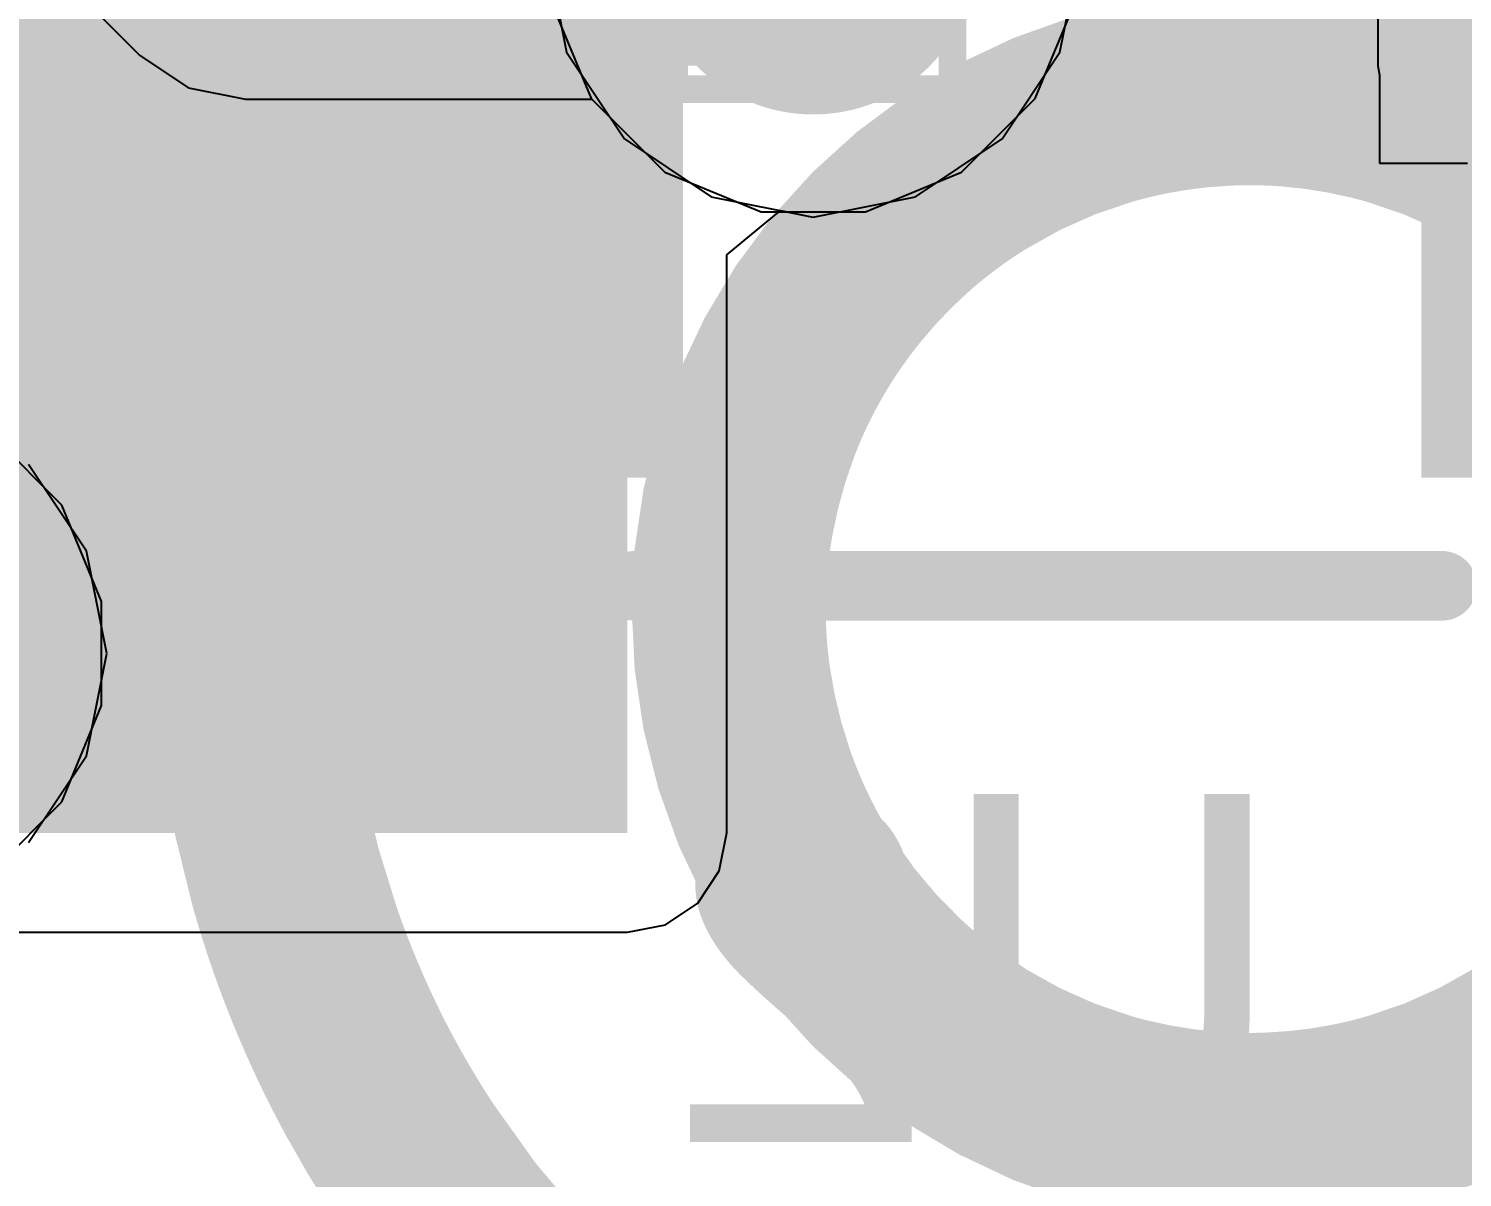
# Model space of a CAD drawing. Header units: inches. Extents: x -13 to 254, y -7 to 63.
# Drawn here: x 2.273 to 4.888, y 7.964 to 10.059 of the extents above; entities that cross this region are included whole.
import ezdxf

# ---------------------------------------------------------------- set-up
doc = ezdxf.new("R2010")
doc.units = ezdxf.units.IN
for name, color, linetype in [('Bottom Layer', 5, 'Continuous'), ('Bottom Overlay', 54, 'Continuous'), ('Bottom Paste', 16, 'Continuous'), ('Bottom Solder', 6, 'Continuous'), ('Dimensions', 6, 'Continuous'), ('Drill Drawing', 1, 'Continuous'), ('GND', 16, 'Continuous'), ('POWER', 76, 'Continuous'), ('Top Layer', 1, 'Continuous'), ('Via Holes', 16, 'Continuous')]:
    doc.layers.add(name, color=color, linetype=linetype)
doc.styles.add('Arial', font='', dxfattribs={"height": 0.2})
doc.styles.get('Arial').set_extended_font_data('Arial')

# ---------------------------------------------------------------- blocks, each defined once
blk = doc.blocks.new('TSOT_23_8_B_51')
at = {"layer": 'Bottom Layer'}
for points in [[(1.825, 0.75), (0.775, 0.75), (0.775, 1.2), (1.825, 1.2)], [(1.825, 0.1), (0.775, 0.1), (0.775, 0.55), (1.825, 0.55)]]:
    blk.add_hatch(color=5, dxfattribs=at).paths.add_polyline_path(points)
at = {"layer": 'Bottom Paste'}
for points in [[(1.825, 0.75), (0.775, 0.75), (0.775, 1.2), (1.825, 1.2)], [(1.825, 0.1), (0.775, 0.1), (0.775, 0.55), (1.825, 0.55)]]:
    blk.add_hatch(color=16, dxfattribs=at).paths.add_polyline_path(points)
at = {"layer": 'Bottom Solder'}
for points in [[(-0.6734, 0.6484), (-1.9266, 0.6484), (-1.9266, 1.3016), (-0.6734, 1.3016)], [(1.9266, 0.6484), (0.6734, 0.6484), (0.6734, 1.3016), (1.9266, 1.3016)], [(-0.6734, -0.0016), (-1.9266, -0.0016), (-1.9266, 0.6516), (-0.6734, 0.6516)], [(1.9266, -0.0016), (0.6734, -0.0016), (0.6734, 0.6516), (1.9266, 0.6516)]]:
    blk.add_hatch(color=6, dxfattribs=at).paths.add_polyline_path(points)
at = {"layer": 'Bottom Overlay'}
for points in [[(0.762, 1.4986, 0.127, 0.127, 0), (-0.7112, 1.4986, 0.127, 0.127, 0)], [(0.5842, 1.4986, 0.127, 0.127, 0), (-0.6096, 1.4986, 0.127, 0.127, 0)]]:
    blk.add_lwpolyline(points, format="xyseb", dxfattribs=at)
for points in [[(-0.7429, 1.4986, 0.0635, 0.0635, 1), (-0.6794, 1.4986, 0.0635, 0.0635, 1)], [(-0.6413, 1.4986, 0.0635, 0.0635, 1), (-0.5778, 1.4986, 0.0635, 0.0635, 1)], [(0.5524, 1.4986, 0.0635, 0.0635, 1), (0.6159, 1.4986, 0.0635, 0.0635, 1)], [(0.7302, 1.4986, 0.0635, 0.0635, 1), (0.7937, 1.4986, 0.0635, 0.0635, 1)]]:
    blk.add_lwpolyline(points, format="xyseb", close=True, dxfattribs=at)

msp = doc.modelspace()

# ---------------------------------------------------------------- hatches: boundary and pattern name
at = {"layer": 'Bottom Layer'}
h = msp.add_hatch(color=5, dxfattribs=at)
edge = h.paths.add_edge_path()
edge.add_arc((3.7041, 10.2021), 0.3, 0, 360)
for points in [[(1.2121, 9.991), (3.508, 9.991), (3.508, 10.441), (1.2121, 10.441)], [(1.8748, 8.5917), (3.3652, 8.5917), (3.3652, 9.791), (1.8748, 9.791)], [(1.2121, 8.5917), (3.3652, 8.5917), (3.3652, 9.2267), (1.2121, 9.2267)]]:
    msp.add_hatch(color=5, dxfattribs=at).paths.add_polyline_path(points)
at = {"layer": 'GND'}
h = msp.add_hatch(color=16, dxfattribs=at)
edge = h.paths.add_edge_path()
edge.add_arc((3.7041, 10.2021), 0.3, 0, 360)
at = {"layer": 'POWER'}
h = msp.add_hatch(color=76, dxfattribs=at)
edge = h.paths.add_edge_path()
edge.add_arc((3.7041, 10.2021), 0.3, 0, 360)
at = {"layer": 'Top Layer'}
h = msp.add_hatch(color=1, dxfattribs=at)
edge = h.paths.add_edge_path()
edge.add_arc((3.7041, 10.2021), 0.3, 0, 360)
at = {"layer": 'Via Holes'}
h = msp.add_hatch(color=7, dxfattribs=at)
edge = h.paths.add_edge_path()
edge.add_arc((3.7041, 10.2021), 0.15, 0, 360)

# ---------------------------------------------------------------- linework, layer by layer
at = {"layer": 'Bottom Layer'}
for p, q in [((4.7339, 10.441), (4.7339, 9.991)), ((4.1542, 10.0157), (4.1913, 10.2021)), ((4.0486, 9.8577), (4.1542, 10.0157)), ((4.7339, 9.991), (4.7374, 9.9735)), ((4.7374, 9.9735), (4.7374, 9.8132)), ((3.8906, 9.7521), (4.0486, 9.8577)), ((4.7374, 9.8132), (4.8977, 9.8132)), ((3.7041, 9.715), (3.8906, 9.7521)), ((3.5465, 9.6462), (3.6447, 9.7268)), ((3.6447, 9.7268), (3.7041, 9.715)), ((3.5465, 8.5917), (3.5465, 9.6462)), ((3.5327, 8.5223), (3.5465, 8.5917)), ((3.4934, 8.4635), (3.5327, 8.5223)), ((3.4346, 8.4242), (3.4934, 8.4635)), ((3.3652, 8.4104), (3.4346, 8.4242)), ((1.2121, 8.4104), (3.3652, 8.4104))]:
    msp.add_line(p, q, dxfattribs=at)
at = {"layer": 'Dimensions'}
for points in [[(4.5, 7.1743, 0.254, 0.254, -1), (4.5, 10.8257, 0.254, 0.254, 0)], [(4.5, 10.8257, 0.254, 0.254, -1), (4.5, 7.1743, 0.254, 0.254, 0)], [(3.1237, 10.1215, 0.254, 0.254, -0.039139), (3.3179, 10.3248, 0.254, 0.254, 0)], [(2.8551, 9.9019, 0.254, 0.254, -0.04711), (3.0495, 10.1895, 0.254, 0.254, 0)], [(3.043, 10.0147, 0.254, 0.254, -0.018719), (3.1237, 10.1215, 0.254, 0.254, 0)], [(2.9859, 9.9276, 0.254, 0.254, -0.01472), (3.043, 10.0147, 0.254, 0.254, 0)], [(4.5, 8, 0.254, 0.254, -1), (4.5, 10, 0.254, 0.254, 0)], [(4.5, 9.9, 0.254, 0.254, 0), (4.5, 10, 0.254, 0.254, 0)], [(4.5, 10, 0.254, 0.254, -1), (4.5, 8, 0.254, 0.254, 0)], [(2.9332, 9.8356, 0.254, 0.254, -0.015145), (2.9859, 9.9276, 0.254, 0.254, 0)], [(2.8185, 9.8313, 0.254, 0.254, -0.010674), (2.8551, 9.9019, 0.254, 0.254, 0)], [(4.3257, 9.883, 0.254, 0.254, -0.03733), (4.4576, 9.899, 0.254, 0.254, 0)], [(4.4576, 9.899, 0.254, 0.254, -0.006159), (4.48, 9.8998, 0.254, 0.254, 0)], [(4.48, 9.8998, 0.254, 0.254, -0.004472), (4.4964, 9.9, 0.254, 0.254, 0)], [(4.4964, 9.9, 0.254, 0.254, 0), (4.5, 9.9, 0.254, 0.254, 0)], [(4.5, 9.9, 0.254, 0.254, -0.004945), (4.5182, 9.8998, 0.254, 0.254, 0)], [(4.5182, 9.8998, 0.254, 0.254, -0.00562), (4.5386, 9.8992, 0.254, 0.254, 0)], [(4.5386, 9.8992, 0.254, 0.254, -0.007951), (4.5672, 9.8975, 0.254, 0.254, 0)], [(4.5672, 9.8975, 0.254, 0.254, -0.041383), (4.7126, 9.8745, 0.254, 0.254, 0)], [(4.248, 9.864, 0.254, 0.254, -0.005604), (4.2678, 9.8695, 0.254, 0.254, 0)], [(4.2678, 9.8695, 0.254, 0.254, -0.006783), (4.2917, 9.8756, 0.254, 0.254, 0)], [(4.2917, 9.8756, 0.254, 0.254, -0.009709), (4.3257, 9.883, 0.254, 0.254, 0)], [(4.7126, 9.8745, 0.254, 0.254, -0.006797), (4.7366, 9.8684, 0.254, 0.254, 0)], [(4.7366, 9.8684, 0.254, 0.254, 0), (4.752, 9.864, 0.254, 0.254, 0)], [(4.025, 9.7644, 0.254, 0.254, -0.068203), (4.248, 9.864, 0.254, 0.254, 0)], [(4.752, 9.864, 0.254, 0.254, -0.090271), (5.04, 9.72, 0.254, 0.254, 0)], [(2.7948, 9.7814, 0.254, 0.254, -0.00734), (2.8185, 9.8313, 0.254, 0.254, 0)], [(2.9208, 9.8119, 0.254, 0.254, 0), (2.9332, 9.8356, 0.254, 0.254, 0)], [(2.8941, 9.7574, 0.254, 0.254, -0.004908), (2.9087, 9.7878, 0.254, 0.254, 0)], [(2.9087, 9.7878, 0.254, 0.254, 0), (2.9208, 9.8119, 0.254, 0.254, 0)], [(2.7748, 9.7362, 0.254, 0.254, -0.006481), (2.7948, 9.7814, 0.254, 0.254, 0)], [(3.96, 9.72, 0.254, 0.254, -0.021832), (4.025, 9.7644, 0.254, 0.254, 0)], [(2.7583, 9.6962, 0.254, 0.254, -0.005632), (2.7749, 9.7362, 0.254, 0.254, 0)], [(2.88, 9.7266, 0.254, 0.254, -0.004872), (2.8941, 9.7574, 0.254, 0.254, 0)], [(2.8638, 9.689, 0.254, 0.254, -0.005807), (2.88, 9.7266, 0.254, 0.254, 0)], [(3.9371, 9.7022, 0.254, 0.254, -0.004976), (3.9508, 9.713, 0.254, 0.254, 0)], [(3.9508, 9.713, 0.254, 0.254, 0), (3.96, 9.72, 0.254, 0.254, 0)], [(2.7516, 9.6791, 0.254, 0.254, 0), (2.7538, 9.6847, 0.254, 0.254, 0)], [(2.7538, 9.6847, 0.254, 0.254, 0), (2.756, 9.6904, 0.254, 0.254, 0)], [(2.756, 9.6904, 0.254, 0.254, 0), (2.7583, 9.6962, 0.254, 0.254, 0)], [(2.8459, 9.6446, 0.254, 0.254, -0.006732), (2.8638, 9.689, 0.254, 0.254, 0)], [(3.9008, 9.6715, 0.254, 0.254, -0.007483), (3.9211, 9.6891, 0.254, 0.254, 0)], [(3.9211, 9.6891, 0.254, 0.254, -0.005806), (3.9371, 9.7022, 0.254, 0.254, 0)], [(2.7375, 9.6416, 0.254, 0.254, 0), (2.7433, 9.6574, 0.254, 0.254, 0)], [(2.7433, 9.6574, 0.254, 0.254, 0), (2.7453, 9.6627, 0.254, 0.254, 0)], [(2.7453, 9.6627, 0.254, 0.254, 0), (2.7474, 9.6681, 0.254, 0.254, 0)], [(2.7474, 9.6681, 0.254, 0.254, 0), (2.7494, 9.6735, 0.254, 0.254, 0)], [(2.7494, 9.6735, 0.254, 0.254, 0), (2.7516, 9.6791, 0.254, 0.254, 0)], [(3.8024, 9.5684, 0.254, 0.254, -0.039139), (3.9008, 9.6715, 0.254, 0.254, 0)], [(2.7318, 9.6259, 0.254, 0.254, 0), (2.7337, 9.6312, 0.254, 0.254, 0)], [(2.7337, 9.6312, 0.254, 0.254, 0), (2.7356, 9.6364, 0.254, 0.254, 0)], [(2.7356, 9.6364, 0.254, 0.254, 0), (2.7375, 9.6416, 0.254, 0.254, 0)], [(2.751, 9.3028, 0.254, 0.254, -0.048797), (2.8459, 9.6446, 0.254, 0.254, 0)], [(2.7226, 9.5994, 0.254, 0.254, 0), (2.7263, 9.6101, 0.254, 0.254, 0)], [(2.7263, 9.6101, 0.254, 0.254, 0), (2.7281, 9.6154, 0.254, 0.254, 0)], [(2.7281, 9.6154, 0.254, 0.254, 0), (2.73, 9.6207, 0.254, 0.254, 0)], [(2.73, 9.6207, 0.254, 0.254, 0), (2.7318, 9.6259, 0.254, 0.254, 0)], [(2.7069, 9.5508, 0.254, 0.254, -0.006748), (2.7226, 9.5994, 0.254, 0.254, 0)], [(2.6896, 9.4911, 0.254, 0.254, -0.008306), (2.7069, 9.5508, 0.254, 0.254, 0)], [(3.7615, 9.5143, 0.254, 0.254, -0.018719), (3.8024, 9.5684, 0.254, 0.254, 0)], [(3.7326, 9.4701, 0.254, 0.254, -0.01472), (3.7615, 9.5143, 0.254, 0.254, 0)], [(2.6471, 9.2931, 0.254, 0.254, -0.027443), (2.6896, 9.4911, 0.254, 0.254, 0)], [(3.7059, 9.4235, 0.254, 0.254, -0.015145), (3.7326, 9.4701, 0.254, 0.254, 0)], [(3.6996, 9.4115, 0.254, 0.254, 0), (3.7059, 9.4235, 0.254, 0.254, 0)], [(3.686, 9.3839, 0.254, 0.254, -0.004908), (3.6935, 9.3993, 0.254, 0.254, 0)], [(3.6935, 9.3993, 0.254, 0.254, 0), (3.6996, 9.4115, 0.254, 0.254, 0)], [(3.6707, 9.3492, 0.254, 0.254, -0.005807), (3.6789, 9.3683, 0.254, 0.254, 0)], [(3.6789, 9.3683, 0.254, 0.254, -0.004872), (3.686, 9.3839, 0.254, 0.254, 0)], [(3.6616, 9.3267, 0.254, 0.254, -0.006732), (3.6707, 9.3492, 0.254, 0.254, 0)], [(3.6135, 9.1535, 0.254, 0.254, -0.048797), (3.6616, 9.3267, 0.254, 0.254, 0)], [(2.6329, 9.1813, 0.254, 0.254, -0.015215), (2.6471, 9.2931, 0.254, 0.254, 0)], [(2.7402, 9.2331, 0.254, 0.254, -0.009798), (2.751, 9.3028, 0.254, 0.254, 0)], [(2.7335, 9.177, 0.254, 0.254, -0.007944), (2.7402, 9.2331, 0.254, 0.254, 0)], [(2.628, 9.1194, 0.254, 0.254, -0.008307), (2.6329, 9.1813, 0.254, 0.254, 0)], [(2.7291, 9.1276, 0.254, 0.254, -0.007042), (2.7335, 9.177, 0.254, 0.254, 0)], [(3.608, 9.1182, 0.254, 0.254, -0.009798), (3.6135, 9.1535, 0.254, 0.254, 0)], [(2.6255, 9.0684, 0.254, 0.254, -0.006749), (2.628, 9.1194, 0.254, 0.254, 0)], [(2.7265, 9.0851, 0.254, 0.254, -0.006111), (2.7291, 9.1276, 0.254, 0.254, 0)], [(3.6046, 9.0897, 0.254, 0.254, -0.007944), (3.608, 9.1182, 0.254, 0.254, 0)], [(2.7249, 9.0426, 0.254, 0.254, -0.006187), (2.7265, 9.0851, 0.254, 0.254, 0)], [(3.6024, 9.0647, 0.254, 0.254, -0.007042), (3.6046, 9.0897, 0.254, 0.254, 0)], [(2.6248, 8.9601, 0.254, 0.254, -0.014064), (2.6255, 9.0684, 0.254, 0.254, 0)], [(3.6011, 9.0432, 0.254, 0.254, -0.006111), (3.6024, 9.0647, 0.254, 0.254, 0)], [(2.7244, 8.9929, 0.254, 0.254, -0.007321), (2.7249, 9.0426, 0.254, 0.254, 0)], [(3.6003, 9.0216, 0.254, 0.254, -0.006187), (3.6011, 9.0432, 0.254, 0.254, 0)], [(3.6, 8.9964, 0.254, 0.254, -0.007321), (3.6003, 9.0216, 0.254, 0.254, 0)], [(2.7249, 8.9574, 0.254, 0.254, -0.005218), (2.7244, 8.9929, 0.254, 0.254, 0)], [(3.6003, 8.9784, 0.254, 0.254, -0.005218), (3.6, 8.9964, 0.254, 0.254, 0)], [(3.6011, 8.9569, 0.254, 0.254, -0.006187), (3.6003, 8.9784, 0.254, 0.254, 0)], [(2.6265, 8.9089, 0.254, 0.254, -0.006695), (2.6248, 8.9601, 0.254, 0.254, 0)], [(2.7265, 8.9149, 0.254, 0.254, -0.006187), (2.7249, 8.9574, 0.254, 0.254, 0)], [(3.6024, 8.9353, 0.254, 0.254, -0.006111), (3.6011, 8.9569, 0.254, 0.254, 0)], [(3.6046, 8.9103, 0.254, 0.254, -0.007042), (3.6024, 8.9353, 0.254, 0.254, 0)], [(2.6301, 8.8524, 0.254, 0.254, -0.007492), (2.6265, 8.9089, 0.254, 0.254, 0)], [(2.7291, 8.8724, 0.254, 0.254, -0.006111), (2.7265, 8.9149, 0.254, 0.254, 0)], [(3.608, 8.8818, 0.254, 0.254, -0.007944), (3.6046, 8.9103, 0.254, 0.254, 0)], [(2.7335, 8.8231, 0.254, 0.254, -0.007042), (2.7291, 8.8724, 0.254, 0.254, 0)], [(3.6508, 8.7028, 0.254, 0.254, -0.049987), (3.608, 8.8818, 0.254, 0.254, 0)], [(2.6942, 8.4923, 0.254, 0.254, -0.049473), (2.6301, 8.8524, 0.254, 0.254, 0)], [(2.7402, 8.7669, 0.254, 0.254, -0.007944), (2.7335, 8.8231, 0.254, 0.254, 0)], [(2.8246, 8.4136, 0.254, 0.254, -0.049987), (2.7402, 8.7669, 0.254, 0.254, 0)], [(3.6616, 8.6733, 0.254, 0.254, -0.008609), (3.6508, 8.7028, 0.254, 0.254, 0)], [(3.6707, 8.6508, 0.254, 0.254, -0.006732), (3.6616, 8.6733, 0.254, 0.254, 0)], [(3.6789, 8.6317, 0.254, 0.254, -0.005807), (3.6707, 8.6508, 0.254, 0.254, 0)], [(3.686, 8.6161, 0.254, 0.254, -0.004872), (3.6789, 8.6317, 0.254, 0.254, 0)], [(3.6935, 8.6007, 0.254, 0.254, -0.004908), (3.686, 8.6161, 0.254, 0.254, 0)], [(3.6935, 8.6007, 0.254, 0.254, 0), (3.6996, 8.5885, 0.254, 0.254, 0)], [(3.6996, 8.5885, 0.254, 0.254, 0), (3.7059, 8.5765, 0.254, 0.254, 0)], [(3.7206, 8.5499, 0.254, 0.254, -0.008572), (3.7059, 8.5765, 0.254, 0.254, 0)], [(3.7468, 8.5075, 0.254, 0.254, -0.013985), (3.7206, 8.5499, 0.254, 0.254, 0)], [(3.8875, 8.3407, 0.254, 0.254, -0.060138), (3.7468, 8.5075, 0.254, 0.254, 0)], [(2.7173, 8.4166, 0.254, 0.254, -0.010584), (2.6942, 8.4923, 0.254, 0.254, 0)], [(2.7358, 8.3629, 0.254, 0.254, -0.00751), (2.7173, 8.4166, 0.254, 0.254, 0)], [(2.8459, 8.3554, 0.254, 0.254, -0.008609), (2.8246, 8.4136, 0.254, 0.254, 0)], [(2.7539, 8.3149, 0.254, 0.254, -0.006714), (2.7358, 8.3629, 0.254, 0.254, 0)], [(2.8638, 8.311, 0.254, 0.254, -0.006732), (2.8459, 8.3554, 0.254, 0.254, 0)], [(3.9121, 8.3186, 0.254, 0.254, -0.009168), (3.8875, 8.3407, 0.254, 0.254, 0)], [(2.7539, 8.3149, 0.254, 0.254, 0), (2.756, 8.3096, 0.254, 0.254, 0)], [(2.756, 8.3096, 0.254, 0.254, 0), (2.7582, 8.3042, 0.254, 0.254, 0)], [(2.7582, 8.3042, 0.254, 0.254, 0), (2.7604, 8.2987, 0.254, 0.254, 0)], [(2.7604, 8.2987, 0.254, 0.254, 0), (2.7626, 8.2932, 0.254, 0.254, 0)], [(2.88, 8.2734, 0.254, 0.254, -0.005807), (2.8638, 8.311, 0.254, 0.254, 0)], [(3.9302, 8.3034, 0.254, 0.254, -0.006641), (3.9121, 8.3186, 0.254, 0.254, 0)], [(3.9462, 8.2906, 0.254, 0.254, -0.005804), (3.9302, 8.3034, 0.254, 0.254, 0)], [(2.7626, 8.2932, 0.254, 0.254, 0), (2.7649, 8.2876, 0.254, 0.254, 0)], [(2.7649, 8.2876, 0.254, 0.254, 0), (2.7673, 8.2819, 0.254, 0.254, 0)], [(2.7673, 8.2819, 0.254, 0.254, 0), (2.777, 8.2587, 0.254, 0.254, 0)], [(2.8941, 8.2426, 0.254, 0.254, -0.004872), (2.88, 8.2734, 0.254, 0.254, 0)], [(3.96, 8.28, 0.254, 0.254, -0.004979), (3.9462, 8.2906, 0.254, 0.254, 0)], [(4.248, 8.136, 0.254, 0.254, -0.090271), (3.96, 8.28, 0.254, 0.254, 0)], [(5.04, 8.28, 0.254, 0.254, -0.021832), (4.975, 8.2356, 0.254, 0.254, 0)], [(2.777, 8.2587, 0.254, 0.254, 0), (2.7796, 8.2529, 0.254, 0.254, 0)], [(2.7796, 8.2529, 0.254, 0.254, 0), (2.7821, 8.2471, 0.254, 0.254, 0)], [(2.7821, 8.2471, 0.254, 0.254, 0), (2.7846, 8.2413, 0.254, 0.254, 0)], [(2.7846, 8.2413, 0.254, 0.254, 0), (2.7872, 8.2355, 0.254, 0.254, 0)], [(2.7872, 8.2355, 0.254, 0.254, 0), (2.7897, 8.2297, 0.254, 0.254, 0)], [(2.7897, 8.2297, 0.254, 0.254, 0), (2.7923, 8.2241, 0.254, 0.254, 0)], [(2.7923, 8.2241, 0.254, 0.254, 0), (2.8052, 8.1961, 0.254, 0.254, 0)], [(2.9087, 8.2122, 0.254, 0.254, -0.004908), (2.8941, 8.2426, 0.254, 0.254, 0)], [(4.975, 8.2356, 0.254, 0.254, -0.068203), (4.752, 8.136, 0.254, 0.254, 0)], [(2.8268, 8.152, 0.254, 0.254, -0.00651), (2.8052, 8.1961, 0.254, 0.254, 0)], [(2.9087, 8.2122, 0.254, 0.254, 0), (2.9208, 8.1881, 0.254, 0.254, 0)], [(2.9208, 8.1881, 0.254, 0.254, 0), (2.9332, 8.1644, 0.254, 0.254, 0)], [(2.9623, 8.1121, 0.254, 0.254, -0.008572), (2.9332, 8.1644, 0.254, 0.254, 0)], [(2.8553, 8.0978, 0.254, 0.254, -0.008195), (2.8268, 8.152, 0.254, 0.254, 0)], [(3.014, 8.0283, 0.254, 0.254, -0.013985), (2.9623, 8.1121, 0.254, 0.254, 0)], [(4.248, 8.136, 0.254, 0.254, 0), (4.2634, 8.1316, 0.254, 0.254, 0)], [(4.2873, 8.1255, 0.254, 0.254, -0.006797), (4.2634, 8.1316, 0.254, 0.254, 0)], [(4.4328, 8.1025, 0.254, 0.254, -0.041383), (4.2873, 8.1255, 0.254, 0.254, 0)], [(4.6743, 8.117, 0.254, 0.254, -0.03733), (4.5424, 8.101, 0.254, 0.254, 0)], [(4.7083, 8.1244, 0.254, 0.254, -0.009709), (4.6743, 8.117, 0.254, 0.254, 0)], [(4.7322, 8.1305, 0.254, 0.254, -0.006783), (4.7083, 8.1244, 0.254, 0.254, 0)], [(4.752, 8.136, 0.254, 0.254, -0.005604), (4.7322, 8.1305, 0.254, 0.254, 0)], [(2.9716, 7.912, 0.254, 0.254, -0.029802), (2.8553, 8.0978, 0.254, 0.254, 0)], [(4.4614, 8.1008, 0.254, 0.254, -0.007951), (4.4328, 8.1025, 0.254, 0.254, 0)], [(4.4818, 8.1002, 0.254, 0.254, -0.00562), (4.4614, 8.1008, 0.254, 0.254, 0)], [(4.5, 8.1, 0.254, 0.254, -0.004945), (4.4818, 8.1002, 0.254, 0.254, 0)], [(4.5, 8.1, 0.254, 0.254, 0), (4.5036, 8.1, 0.254, 0.254, 0)], [(4.5, 8, 0.254, 0.254, 0), (4.5, 8.1, 0.254, 0.254, 0)], [(4.52, 8.1002, 0.254, 0.254, -0.004472), (4.5036, 8.1, 0.254, 0.254, 0)], [(4.5424, 8.101, 0.254, 0.254, -0.006159), (4.52, 8.1002, 0.254, 0.254, 0)], [(3.2915, 7.6993, 0.254, 0.254, -0.060138), (3.014, 8.0283, 0.254, 0.254, 0)], [(3.0341, 7.8294, 0.254, 0.254, -0.014035), (2.9716, 7.912, 0.254, 0.254, 0)]]:
    msp.add_lwpolyline(points, format="xyseb", dxfattribs=at)
for points in [[(3.0602, 10.1215, 0.127, 0.127, 1), (3.1872, 10.1215, 0.127, 0.127, 1)], [(3.0602, 10.1215, 0.127, 0.127, 1), (3.1872, 10.1215, 0.127, 0.127, 1)], [(2.9795, 10.0147, 0.127, 0.127, 1), (3.1065, 10.0147, 0.127, 0.127, 1)], [(2.9795, 10.0147, 0.127, 0.127, 1), (3.1065, 10.0147, 0.127, 0.127, 1)], [(4.4365, 10, 0.127, 0.127, 1), (4.5635, 10, 0.127, 0.127, 1)], [(4.4365, 10, 0.127, 0.127, 1), (4.5635, 10, 0.127, 0.127, 1)], [(4.4365, 10, 0.127, 0.127, 1), (4.5635, 10, 0.127, 0.127, 1)], [(2.9224, 9.9276, 0.127, 0.127, 1), (3.0494, 9.9276, 0.127, 0.127, 1)], [(2.9224, 9.9276, 0.127, 0.127, 1), (3.0494, 9.9276, 0.127, 0.127, 1)], [(2.7916, 9.9019, 0.127, 0.127, 1), (2.9186, 9.9019, 0.127, 0.127, 1)], [(2.7916, 9.9019, 0.127, 0.127, 1), (2.9186, 9.9019, 0.127, 0.127, 1)], [(4.3941, 9.899, 0.127, 0.127, 1), (4.5211, 9.899, 0.127, 0.127, 1)], [(4.3941, 9.899, 0.127, 0.127, 1), (4.5211, 9.899, 0.127, 0.127, 1)], [(4.4165, 9.8998, 0.127, 0.127, 1), (4.5435, 9.8998, 0.127, 0.127, 1)], [(4.4165, 9.8998, 0.127, 0.127, 1), (4.5435, 9.8998, 0.127, 0.127, 1)], [(4.4329, 9.9, 0.127, 0.127, 1), (4.5599, 9.9, 0.127, 0.127, 1)], [(4.4329, 9.9, 0.127, 0.127, 1), (4.5599, 9.9, 0.127, 0.127, 1)], [(4.4365, 9.9, 0.127, 0.127, 1), (4.5635, 9.9, 0.127, 0.127, 1)], [(4.4365, 9.9, 0.127, 0.127, 1), (4.5635, 9.9, 0.127, 0.127, 1)], [(4.4365, 9.9, 0.127, 0.127, 1), (4.5635, 9.9, 0.127, 0.127, 1)], [(4.4547, 9.8998, 0.127, 0.127, 1), (4.5817, 9.8998, 0.127, 0.127, 1)], [(4.4547, 9.8998, 0.127, 0.127, 1), (4.5817, 9.8998, 0.127, 0.127, 1)], [(4.4751, 9.8992, 0.127, 0.127, 1), (4.6021, 9.8992, 0.127, 0.127, 1)], [(4.4751, 9.8992, 0.127, 0.127, 1), (4.6021, 9.8992, 0.127, 0.127, 1)], [(4.5037, 9.8975, 0.127, 0.127, 1), (4.6307, 9.8975, 0.127, 0.127, 1)], [(4.5037, 9.8975, 0.127, 0.127, 1), (4.6307, 9.8975, 0.127, 0.127, 1)], [(4.2043, 9.8695, 0.127, 0.127, 1), (4.3313, 9.8695, 0.127, 0.127, 1)], [(4.2043, 9.8695, 0.127, 0.127, 1), (4.3313, 9.8695, 0.127, 0.127, 1)], [(4.2282, 9.8756, 0.127, 0.127, 1), (4.3552, 9.8756, 0.127, 0.127, 1)], [(4.2282, 9.8756, 0.127, 0.127, 1), (4.3552, 9.8756, 0.127, 0.127, 1)], [(4.2622, 9.883, 0.127, 0.127, 1), (4.3892, 9.883, 0.127, 0.127, 1)], [(4.2622, 9.883, 0.127, 0.127, 1), (4.3892, 9.883, 0.127, 0.127, 1)], [(4.6491, 9.8745, 0.127, 0.127, 1), (4.7761, 9.8745, 0.127, 0.127, 1)], [(4.6491, 9.8745, 0.127, 0.127, 1), (4.7761, 9.8745, 0.127, 0.127, 1)], [(4.6731, 9.8684, 0.127, 0.127, 1), (4.8001, 9.8684, 0.127, 0.127, 1)], [(4.6731, 9.8684, 0.127, 0.127, 1), (4.8001, 9.8684, 0.127, 0.127, 1)], [(4.1845, 9.864, 0.127, 0.127, 1), (4.3115, 9.864, 0.127, 0.127, 1)], [(4.1845, 9.864, 0.127, 0.127, 1), (4.3115, 9.864, 0.127, 0.127, 1)], [(4.6885, 9.864, 0.127, 0.127, 1), (4.8155, 9.864, 0.127, 0.127, 1)], [(4.6885, 9.864, 0.127, 0.127, 1), (4.8155, 9.864, 0.127, 0.127, 1)], [(2.755, 9.8313, 0.127, 0.127, 1), (2.882, 9.8313, 0.127, 0.127, 1)], [(2.755, 9.8313, 0.127, 0.127, 1), (2.882, 9.8313, 0.127, 0.127, 1)], [(2.8697, 9.8356, 0.127, 0.127, 1), (2.9967, 9.8356, 0.127, 0.127, 1)], [(2.8697, 9.8356, 0.127, 0.127, 1), (2.9967, 9.8356, 0.127, 0.127, 1)], [(2.8452, 9.7878, 0.127, 0.127, 1), (2.9722, 9.7878, 0.127, 0.127, 1)], [(2.8452, 9.7878, 0.127, 0.127, 1), (2.9722, 9.7878, 0.127, 0.127, 1)], [(2.8573, 9.8119, 0.127, 0.127, 1), (2.9843, 9.8119, 0.127, 0.127, 1)], [(2.8573, 9.8119, 0.127, 0.127, 1), (2.9843, 9.8119, 0.127, 0.127, 1)], [(2.7313, 9.7814, 0.127, 0.127, 1), (2.8583, 9.7814, 0.127, 0.127, 1)], [(2.7313, 9.7814, 0.127, 0.127, 1), (2.8583, 9.7814, 0.127, 0.127, 1)], [(3.9615, 9.7644, 0.127, 0.127, 1), (4.0885, 9.7644, 0.127, 0.127, 1)], [(3.9615, 9.7644, 0.127, 0.127, 1), (4.0885, 9.7644, 0.127, 0.127, 1)], [(2.7113, 9.7362, 0.127, 0.127, 1), (2.8383, 9.7362, 0.127, 0.127, 1)], [(2.7114, 9.7362, 0.127, 0.127, 1), (2.8384, 9.7362, 0.127, 0.127, 1)], [(2.8306, 9.7574, 0.127, 0.127, 1), (2.9576, 9.7574, 0.127, 0.127, 1)], [(2.8306, 9.7574, 0.127, 0.127, 1), (2.9576, 9.7574, 0.127, 0.127, 1)], [(2.8165, 9.7266, 0.127, 0.127, 1), (2.9435, 9.7266, 0.127, 0.127, 1)], [(2.8165, 9.7266, 0.127, 0.127, 1), (2.9435, 9.7266, 0.127, 0.127, 1)], [(3.8873, 9.713, 0.127, 0.127, 1), (4.0143, 9.713, 0.127, 0.127, 1)], [(3.8873, 9.713, 0.127, 0.127, 1), (4.0143, 9.713, 0.127, 0.127, 1)], [(3.8965, 9.72, 0.127, 0.127, 1), (4.0235, 9.72, 0.127, 0.127, 1)], [(3.8965, 9.72, 0.127, 0.127, 1), (4.0235, 9.72, 0.127, 0.127, 1)], [(2.6903, 9.6847, 0.127, 0.127, 1), (2.8173, 9.6847, 0.127, 0.127, 1)], [(2.6903, 9.6847, 0.127, 0.127, 1), (2.8173, 9.6847, 0.127, 0.127, 1)], [(2.6925, 9.6904, 0.127, 0.127, 1), (2.8195, 9.6904, 0.127, 0.127, 1)], [(2.6925, 9.6904, 0.127, 0.127, 1), (2.8195, 9.6904, 0.127, 0.127, 1)], [(2.6948, 9.6962, 0.127, 0.127, 1), (2.8218, 9.6962, 0.127, 0.127, 1)], [(2.6948, 9.6962, 0.127, 0.127, 1), (2.8218, 9.6962, 0.127, 0.127, 1)], [(2.8003, 9.689, 0.127, 0.127, 1), (2.9273, 9.689, 0.127, 0.127, 1)], [(2.8003, 9.689, 0.127, 0.127, 1), (2.9273, 9.689, 0.127, 0.127, 1)], [(3.8576, 9.6891, 0.127, 0.127, 1), (3.9846, 9.6891, 0.127, 0.127, 1)], [(3.8576, 9.6891, 0.127, 0.127, 1), (3.9846, 9.6891, 0.127, 0.127, 1)], [(3.8736, 9.7022, 0.127, 0.127, 1), (4.0006, 9.7022, 0.127, 0.127, 1)], [(3.8736, 9.7022, 0.127, 0.127, 1), (4.0006, 9.7022, 0.127, 0.127, 1)], [(2.6798, 9.6574, 0.127, 0.127, 1), (2.8068, 9.6574, 0.127, 0.127, 1)], [(2.6798, 9.6574, 0.127, 0.127, 1), (2.8068, 9.6574, 0.127, 0.127, 1)], [(2.6818, 9.6627, 0.127, 0.127, 1), (2.8088, 9.6627, 0.127, 0.127, 1)], [(2.6818, 9.6627, 0.127, 0.127, 1), (2.8088, 9.6627, 0.127, 0.127, 1)], [(2.6839, 9.6681, 0.127, 0.127, 1), (2.8109, 9.6681, 0.127, 0.127, 1)], [(2.6839, 9.6681, 0.127, 0.127, 1), (2.8109, 9.6681, 0.127, 0.127, 1)], [(2.6859, 9.6735, 0.127, 0.127, 1), (2.8129, 9.6735, 0.127, 0.127, 1)], [(2.6859, 9.6735, 0.127, 0.127, 1), (2.8129, 9.6735, 0.127, 0.127, 1)], [(2.6881, 9.6791, 0.127, 0.127, 1), (2.8151, 9.6791, 0.127, 0.127, 1)], [(2.6881, 9.6791, 0.127, 0.127, 1), (2.8151, 9.6791, 0.127, 0.127, 1)], [(3.8373, 9.6715, 0.127, 0.127, 1), (3.9643, 9.6715, 0.127, 0.127, 1)], [(3.8373, 9.6715, 0.127, 0.127, 1), (3.9643, 9.6715, 0.127, 0.127, 1)], [(2.6702, 9.6312, 0.127, 0.127, 1), (2.7972, 9.6312, 0.127, 0.127, 1)], [(2.6702, 9.6312, 0.127, 0.127, 1), (2.7972, 9.6312, 0.127, 0.127, 1)], [(2.6721, 9.6364, 0.127, 0.127, 1), (2.7991, 9.6364, 0.127, 0.127, 1)], [(2.6721, 9.6364, 0.127, 0.127, 1), (2.7991, 9.6364, 0.127, 0.127, 1)], [(2.674, 9.6416, 0.127, 0.127, 1), (2.801, 9.6416, 0.127, 0.127, 1)], [(2.674, 9.6416, 0.127, 0.127, 1), (2.801, 9.6416, 0.127, 0.127, 1)], [(2.7824, 9.6446, 0.127, 0.127, 1), (2.9094, 9.6446, 0.127, 0.127, 1)], [(2.7824, 9.6446, 0.127, 0.127, 1), (2.9094, 9.6446, 0.127, 0.127, 1)], [(2.6628, 9.6101, 0.127, 0.127, 1), (2.7898, 9.6101, 0.127, 0.127, 1)], [(2.6628, 9.6101, 0.127, 0.127, 1), (2.7898, 9.6101, 0.127, 0.127, 1)], [(2.6646, 9.6154, 0.127, 0.127, 1), (2.7916, 9.6154, 0.127, 0.127, 1)], [(2.6646, 9.6154, 0.127, 0.127, 1), (2.7916, 9.6154, 0.127, 0.127, 1)], [(2.6665, 9.6207, 0.127, 0.127, 1), (2.7935, 9.6207, 0.127, 0.127, 1)], [(2.6665, 9.6207, 0.127, 0.127, 1), (2.7935, 9.6207, 0.127, 0.127, 1)], [(2.6683, 9.6259, 0.127, 0.127, 1), (2.7953, 9.6259, 0.127, 0.127, 1)], [(2.6683, 9.6259, 0.127, 0.127, 1), (2.7953, 9.6259, 0.127, 0.127, 1)], [(2.6591, 9.5994, 0.127, 0.127, 1), (2.7861, 9.5994, 0.127, 0.127, 1)], [(2.6591, 9.5994, 0.127, 0.127, 1), (2.7861, 9.5994, 0.127, 0.127, 1)], [(2.6434, 9.5508, 0.127, 0.127, 1), (2.7704, 9.5508, 0.127, 0.127, 1)], [(2.6434, 9.5508, 0.127, 0.127, 1), (2.7704, 9.5508, 0.127, 0.127, 1)], [(3.7389, 9.5684, 0.127, 0.127, 1), (3.8659, 9.5684, 0.127, 0.127, 1)], [(3.7389, 9.5684, 0.127, 0.127, 1), (3.8659, 9.5684, 0.127, 0.127, 1)], [(3.698, 9.5143, 0.127, 0.127, 1), (3.825, 9.5143, 0.127, 0.127, 1)], [(3.698, 9.5143, 0.127, 0.127, 1), (3.825, 9.5143, 0.127, 0.127, 1)], [(2.6261, 9.4911, 0.127, 0.127, 1), (2.7531, 9.4911, 0.127, 0.127, 1)], [(2.6261, 9.4911, 0.127, 0.127, 1), (2.7531, 9.4911, 0.127, 0.127, 1)], [(3.6691, 9.4701, 0.127, 0.127, 1), (3.7961, 9.4701, 0.127, 0.127, 1)], [(3.6691, 9.4701, 0.127, 0.127, 1), (3.7961, 9.4701, 0.127, 0.127, 1)], [(3.6424, 9.4235, 0.127, 0.127, 1), (3.7694, 9.4235, 0.127, 0.127, 1)], [(3.6424, 9.4235, 0.127, 0.127, 1), (3.7694, 9.4235, 0.127, 0.127, 1)], [(3.63, 9.3993, 0.127, 0.127, 1), (3.757, 9.3993, 0.127, 0.127, 1)], [(3.63, 9.3993, 0.127, 0.127, 1), (3.757, 9.3993, 0.127, 0.127, 1)], [(3.6361, 9.4115, 0.127, 0.127, 1), (3.7631, 9.4115, 0.127, 0.127, 1)], [(3.6361, 9.4115, 0.127, 0.127, 1), (3.7631, 9.4115, 0.127, 0.127, 1)], [(3.6154, 9.3683, 0.127, 0.127, 1), (3.7424, 9.3683, 0.127, 0.127, 1)], [(3.6154, 9.3683, 0.127, 0.127, 1), (3.7424, 9.3683, 0.127, 0.127, 1)], [(3.6225, 9.3839, 0.127, 0.127, 1), (3.7495, 9.3839, 0.127, 0.127, 1)], [(3.6225, 9.3839, 0.127, 0.127, 1), (3.7495, 9.3839, 0.127, 0.127, 1)], [(3.6072, 9.3492, 0.127, 0.127, 1), (3.7342, 9.3492, 0.127, 0.127, 1)], [(3.6072, 9.3492, 0.127, 0.127, 1), (3.7342, 9.3492, 0.127, 0.127, 1)], [(3.5981, 9.3267, 0.127, 0.127, 1), (3.7251, 9.3267, 0.127, 0.127, 1)], [(3.5981, 9.3267, 0.127, 0.127, 1), (3.7251, 9.3267, 0.127, 0.127, 1)], [(2.5836, 9.2931, 0.127, 0.127, 1), (2.7106, 9.2931, 0.127, 0.127, 1)], [(2.5836, 9.2931, 0.127, 0.127, 1), (2.7106, 9.2931, 0.127, 0.127, 1)], [(2.6875, 9.3028, 0.127, 0.127, 1), (2.8145, 9.3028, 0.127, 0.127, 1)], [(2.6875, 9.3028, 0.127, 0.127, 1), (2.8145, 9.3028, 0.127, 0.127, 1)], [(2.6767, 9.2331, 0.127, 0.127, 1), (2.8037, 9.2331, 0.127, 0.127, 1)], [(2.6767, 9.2331, 0.127, 0.127, 1), (2.8037, 9.2331, 0.127, 0.127, 1)], [(2.5694, 9.1813, 0.127, 0.127, 1), (2.6964, 9.1813, 0.127, 0.127, 1)], [(2.5694, 9.1813, 0.127, 0.127, 1), (2.6964, 9.1813, 0.127, 0.127, 1)], [(2.67, 9.177, 0.127, 0.127, 1), (2.797, 9.177, 0.127, 0.127, 1)], [(2.67, 9.177, 0.127, 0.127, 1), (2.797, 9.177, 0.127, 0.127, 1)], [(3.55, 9.1535, 0.127, 0.127, 1), (3.677, 9.1535, 0.127, 0.127, 1)], [(3.55, 9.1535, 0.127, 0.127, 1), (3.677, 9.1535, 0.127, 0.127, 1)], [(2.5645, 9.1194, 0.127, 0.127, 1), (2.6915, 9.1194, 0.127, 0.127, 1)], [(2.5645, 9.1194, 0.127, 0.127, 1), (2.6915, 9.1194, 0.127, 0.127, 1)], [(2.6656, 9.1276, 0.127, 0.127, 1), (2.7926, 9.1276, 0.127, 0.127, 1)], [(2.6656, 9.1276, 0.127, 0.127, 1), (2.7926, 9.1276, 0.127, 0.127, 1)], [(3.5445, 9.1182, 0.127, 0.127, 1), (3.6715, 9.1182, 0.127, 0.127, 1)], [(3.5445, 9.1182, 0.127, 0.127, 1), (3.6715, 9.1182, 0.127, 0.127, 1)], [(2.663, 9.0851, 0.127, 0.127, 1), (2.79, 9.0851, 0.127, 0.127, 1)], [(2.663, 9.0851, 0.127, 0.127, 1), (2.79, 9.0851, 0.127, 0.127, 1)], [(3.5411, 9.0897, 0.127, 0.127, 1), (3.6681, 9.0897, 0.127, 0.127, 1)], [(3.5411, 9.0897, 0.127, 0.127, 1), (3.6681, 9.0897, 0.127, 0.127, 1)], [(2.562, 9.0684, 0.127, 0.127, 1), (2.689, 9.0684, 0.127, 0.127, 1)], [(2.562, 9.0684, 0.127, 0.127, 1), (2.689, 9.0684, 0.127, 0.127, 1)], [(3.5389, 9.0647, 0.127, 0.127, 1), (3.6659, 9.0647, 0.127, 0.127, 1)], [(3.5389, 9.0647, 0.127, 0.127, 1), (3.6659, 9.0647, 0.127, 0.127, 1)], [(2.6614, 9.0426, 0.127, 0.127, 1), (2.7884, 9.0426, 0.127, 0.127, 1)], [(2.6614, 9.0426, 0.127, 0.127, 1), (2.7884, 9.0426, 0.127, 0.127, 1)], [(3.5376, 9.0432, 0.127, 0.127, 1), (3.6646, 9.0432, 0.127, 0.127, 1)], [(3.5376, 9.0432, 0.127, 0.127, 1), (3.6646, 9.0432, 0.127, 0.127, 1)], [(3.5368, 9.0216, 0.127, 0.127, 1), (3.6638, 9.0216, 0.127, 0.127, 1)], [(3.5368, 9.0216, 0.127, 0.127, 1), (3.6638, 9.0216, 0.127, 0.127, 1)], [(2.6609, 8.9929, 0.127, 0.127, 1), (2.7879, 8.9929, 0.127, 0.127, 1)], [(2.6609, 8.9929, 0.127, 0.127, 1), (2.7879, 8.9929, 0.127, 0.127, 1)], [(3.5365, 8.9964, 0.127, 0.127, 1), (3.6635, 8.9964, 0.127, 0.127, 1)], [(3.5365, 8.9964, 0.127, 0.127, 1), (3.6635, 8.9964, 0.127, 0.127, 1)], [(3.5368, 8.9784, 0.127, 0.127, 1), (3.6638, 8.9784, 0.127, 0.127, 1)], [(3.5368, 8.9784, 0.127, 0.127, 1), (3.6638, 8.9784, 0.127, 0.127, 1)], [(2.5613, 8.9601, 0.127, 0.127, 1), (2.6883, 8.9601, 0.127, 0.127, 1)], [(2.5613, 8.9601, 0.127, 0.127, 1), (2.6883, 8.9601, 0.127, 0.127, 1)], [(2.6614, 8.9574, 0.127, 0.127, 1), (2.7884, 8.9574, 0.127, 0.127, 1)], [(2.6614, 8.9574, 0.127, 0.127, 1), (2.7884, 8.9574, 0.127, 0.127, 1)], [(3.5376, 8.9569, 0.127, 0.127, 1), (3.6646, 8.9569, 0.127, 0.127, 1)], [(3.5376, 8.9569, 0.127, 0.127, 1), (3.6646, 8.9569, 0.127, 0.127, 1)], [(3.5389, 8.9353, 0.127, 0.127, 1), (3.6659, 8.9353, 0.127, 0.127, 1)], [(3.5389, 8.9353, 0.127, 0.127, 1), (3.6659, 8.9353, 0.127, 0.127, 1)], [(2.563, 8.9089, 0.127, 0.127, 1), (2.69, 8.9089, 0.127, 0.127, 1)], [(2.563, 8.9089, 0.127, 0.127, 1), (2.69, 8.9089, 0.127, 0.127, 1)], [(2.663, 8.9149, 0.127, 0.127, 1), (2.79, 8.9149, 0.127, 0.127, 1)], [(2.663, 8.9149, 0.127, 0.127, 1), (2.79, 8.9149, 0.127, 0.127, 1)], [(3.5411, 8.9103, 0.127, 0.127, 1), (3.6681, 8.9103, 0.127, 0.127, 1)], [(3.5411, 8.9103, 0.127, 0.127, 1), (3.6681, 8.9103, 0.127, 0.127, 1)], [(2.6656, 8.8724, 0.127, 0.127, 1), (2.7926, 8.8724, 0.127, 0.127, 1)], [(2.6656, 8.8724, 0.127, 0.127, 1), (2.7926, 8.8724, 0.127, 0.127, 1)], [(3.5445, 8.8818, 0.127, 0.127, 1), (3.6715, 8.8818, 0.127, 0.127, 1)], [(3.5445, 8.8818, 0.127, 0.127, 1), (3.6715, 8.8818, 0.127, 0.127, 1)], [(2.5666, 8.8524, 0.127, 0.127, 1), (2.6936, 8.8524, 0.127, 0.127, 1)], [(2.5666, 8.8524, 0.127, 0.127, 1), (2.6936, 8.8524, 0.127, 0.127, 1)], [(2.67, 8.8231, 0.127, 0.127, 1), (2.797, 8.8231, 0.127, 0.127, 1)], [(2.67, 8.8231, 0.127, 0.127, 1), (2.797, 8.8231, 0.127, 0.127, 1)], [(2.6767, 8.7669, 0.127, 0.127, 1), (2.8037, 8.7669, 0.127, 0.127, 1)], [(2.6767, 8.7669, 0.127, 0.127, 1), (2.8037, 8.7669, 0.127, 0.127, 1)], [(3.5873, 8.7028, 0.127, 0.127, 1), (3.7143, 8.7028, 0.127, 0.127, 1)], [(3.5873, 8.7028, 0.127, 0.127, 1), (3.7143, 8.7028, 0.127, 0.127, 1)], [(3.5981, 8.6733, 0.127, 0.127, 1), (3.7251, 8.6733, 0.127, 0.127, 1)], [(3.5981, 8.6733, 0.127, 0.127, 1), (3.7251, 8.6733, 0.127, 0.127, 1)], [(3.6072, 8.6508, 0.127, 0.127, 1), (3.7342, 8.6508, 0.127, 0.127, 1)], [(3.6072, 8.6508, 0.127, 0.127, 1), (3.7342, 8.6508, 0.127, 0.127, 1)], [(3.6154, 8.6317, 0.127, 0.127, 1), (3.7424, 8.6317, 0.127, 0.127, 1)], [(3.6154, 8.6317, 0.127, 0.127, 1), (3.7424, 8.6317, 0.127, 0.127, 1)], [(3.6225, 8.6161, 0.127, 0.127, 1), (3.7495, 8.6161, 0.127, 0.127, 1)], [(3.6225, 8.6161, 0.127, 0.127, 1), (3.7495, 8.6161, 0.127, 0.127, 1)], [(3.63, 8.6007, 0.127, 0.127, 1), (3.757, 8.6007, 0.127, 0.127, 1)], [(3.63, 8.6007, 0.127, 0.127, 1), (3.757, 8.6007, 0.127, 0.127, 1)], [(3.6361, 8.5885, 0.127, 0.127, 1), (3.7631, 8.5885, 0.127, 0.127, 1)], [(3.6361, 8.5885, 0.127, 0.127, 1), (3.7631, 8.5885, 0.127, 0.127, 1)], [(3.6424, 8.5765, 0.127, 0.127, 1), (3.7694, 8.5765, 0.127, 0.127, 1)], [(3.6424, 8.5765, 0.127, 0.127, 1), (3.7694, 8.5765, 0.127, 0.127, 1)], [(3.6571, 8.5499, 0.127, 0.127, 1), (3.7841, 8.5499, 0.127, 0.127, 1)], [(3.6571, 8.5499, 0.127, 0.127, 1), (3.7841, 8.5499, 0.127, 0.127, 1)], [(3.6833, 8.5075, 0.127, 0.127, 1), (3.8103, 8.5075, 0.127, 0.127, 1)], [(3.6833, 8.5075, 0.127, 0.127, 1), (3.8103, 8.5075, 0.127, 0.127, 1)], [(2.6307, 8.4923, 0.127, 0.127, 1), (2.7577, 8.4923, 0.127, 0.127, 1)], [(2.6307, 8.4923, 0.127, 0.127, 1), (2.7577, 8.4923, 0.127, 0.127, 1)], [(2.6538, 8.4166, 0.127, 0.127, 1), (2.7808, 8.4166, 0.127, 0.127, 1)], [(2.6538, 8.4166, 0.127, 0.127, 1), (2.7808, 8.4166, 0.127, 0.127, 1)], [(2.7611, 8.4136, 0.127, 0.127, 1), (2.8881, 8.4136, 0.127, 0.127, 1)], [(2.7611, 8.4136, 0.127, 0.127, 1), (2.8881, 8.4136, 0.127, 0.127, 1)], [(2.6723, 8.3629, 0.127, 0.127, 1), (2.7993, 8.3629, 0.127, 0.127, 1)], [(2.6723, 8.3629, 0.127, 0.127, 1), (2.7993, 8.3629, 0.127, 0.127, 1)], [(2.7824, 8.3554, 0.127, 0.127, 1), (2.9094, 8.3554, 0.127, 0.127, 1)], [(2.7824, 8.3554, 0.127, 0.127, 1), (2.9094, 8.3554, 0.127, 0.127, 1)], [(3.824, 8.3407, 0.127, 0.127, 1), (3.951, 8.3407, 0.127, 0.127, 1)], [(3.824, 8.3407, 0.127, 0.127, 1), (3.951, 8.3407, 0.127, 0.127, 1)], [(2.6904, 8.3149, 0.127, 0.127, 1), (2.8174, 8.3149, 0.127, 0.127, 1)], [(2.6904, 8.3149, 0.127, 0.127, 1), (2.8174, 8.3149, 0.127, 0.127, 1)], [(2.6925, 8.3096, 0.127, 0.127, 1), (2.8195, 8.3096, 0.127, 0.127, 1)], [(2.6925, 8.3096, 0.127, 0.127, 1), (2.8195, 8.3096, 0.127, 0.127, 1)], [(2.6947, 8.3042, 0.127, 0.127, 1), (2.8217, 8.3042, 0.127, 0.127, 1)], [(2.6947, 8.3042, 0.127, 0.127, 1), (2.8217, 8.3042, 0.127, 0.127, 1)], [(2.6969, 8.2987, 0.127, 0.127, 1), (2.8239, 8.2987, 0.127, 0.127, 1)], [(2.6969, 8.2987, 0.127, 0.127, 1), (2.8239, 8.2987, 0.127, 0.127, 1)], [(2.8003, 8.311, 0.127, 0.127, 1), (2.9273, 8.311, 0.127, 0.127, 1)], [(2.8003, 8.311, 0.127, 0.127, 1), (2.9273, 8.311, 0.127, 0.127, 1)], [(3.8486, 8.3186, 0.127, 0.127, 1), (3.9756, 8.3186, 0.127, 0.127, 1)], [(3.8486, 8.3186, 0.127, 0.127, 1), (3.9756, 8.3186, 0.127, 0.127, 1)], [(3.8667, 8.3034, 0.127, 0.127, 1), (3.9937, 8.3034, 0.127, 0.127, 1)], [(3.8667, 8.3034, 0.127, 0.127, 1), (3.9937, 8.3034, 0.127, 0.127, 1)], [(2.6991, 8.2932, 0.127, 0.127, 1), (2.8261, 8.2932, 0.127, 0.127, 1)], [(2.6991, 8.2932, 0.127, 0.127, 1), (2.8261, 8.2932, 0.127, 0.127, 1)], [(2.7014, 8.2876, 0.127, 0.127, 1), (2.8284, 8.2876, 0.127, 0.127, 1)], [(2.7014, 8.2876, 0.127, 0.127, 1), (2.8284, 8.2876, 0.127, 0.127, 1)], [(2.7038, 8.2819, 0.127, 0.127, 1), (2.8308, 8.2819, 0.127, 0.127, 1)], [(2.7038, 8.2819, 0.127, 0.127, 1), (2.8308, 8.2819, 0.127, 0.127, 1)], [(2.8165, 8.2734, 0.127, 0.127, 1), (2.9435, 8.2734, 0.127, 0.127, 1)], [(2.8165, 8.2734, 0.127, 0.127, 1), (2.9435, 8.2734, 0.127, 0.127, 1)], [(3.8827, 8.2906, 0.127, 0.127, 1), (4.0097, 8.2906, 0.127, 0.127, 1)], [(3.8827, 8.2906, 0.127, 0.127, 1), (4.0097, 8.2906, 0.127, 0.127, 1)], [(3.8965, 8.28, 0.127, 0.127, 1), (4.0235, 8.28, 0.127, 0.127, 1)], [(3.8965, 8.28, 0.127, 0.127, 1), (4.0235, 8.28, 0.127, 0.127, 1)], [(2.7135, 8.2587, 0.127, 0.127, 1), (2.8405, 8.2587, 0.127, 0.127, 1)], [(2.7135, 8.2587, 0.127, 0.127, 1), (2.8405, 8.2587, 0.127, 0.127, 1)], [(2.7161, 8.2529, 0.127, 0.127, 1), (2.8431, 8.2529, 0.127, 0.127, 1)], [(2.7161, 8.2529, 0.127, 0.127, 1), (2.8431, 8.2529, 0.127, 0.127, 1)], [(2.7186, 8.2471, 0.127, 0.127, 1), (2.8456, 8.2471, 0.127, 0.127, 1)], [(2.7186, 8.2471, 0.127, 0.127, 1), (2.8456, 8.2471, 0.127, 0.127, 1)], [(2.7211, 8.2413, 0.127, 0.127, 1), (2.8481, 8.2413, 0.127, 0.127, 1)], [(2.7211, 8.2413, 0.127, 0.127, 1), (2.8481, 8.2413, 0.127, 0.127, 1)], [(2.7237, 8.2355, 0.127, 0.127, 1), (2.8507, 8.2355, 0.127, 0.127, 1)], [(2.7237, 8.2355, 0.127, 0.127, 1), (2.8507, 8.2355, 0.127, 0.127, 1)], [(2.7262, 8.2297, 0.127, 0.127, 1), (2.8532, 8.2297, 0.127, 0.127, 1)], [(2.7262, 8.2297, 0.127, 0.127, 1), (2.8532, 8.2297, 0.127, 0.127, 1)], [(2.7288, 8.2241, 0.127, 0.127, 1), (2.8558, 8.2241, 0.127, 0.127, 1)], [(2.7288, 8.2241, 0.127, 0.127, 1), (2.8558, 8.2241, 0.127, 0.127, 1)], [(2.8306, 8.2426, 0.127, 0.127, 1), (2.9576, 8.2426, 0.127, 0.127, 1)], [(2.8306, 8.2426, 0.127, 0.127, 1), (2.9576, 8.2426, 0.127, 0.127, 1)], [(4.9115, 8.2356, 0.127, 0.127, 1), (5.0385, 8.2356, 0.127, 0.127, 1)], [(4.9115, 8.2356, 0.127, 0.127, 1), (5.0385, 8.2356, 0.127, 0.127, 1)], [(2.7417, 8.1961, 0.127, 0.127, 1), (2.8687, 8.1961, 0.127, 0.127, 1)], [(2.7417, 8.1961, 0.127, 0.127, 1), (2.8687, 8.1961, 0.127, 0.127, 1)], [(2.8452, 8.2122, 0.127, 0.127, 1), (2.9722, 8.2122, 0.127, 0.127, 1)], [(2.8452, 8.2122, 0.127, 0.127, 1), (2.9722, 8.2122, 0.127, 0.127, 1)], [(2.8573, 8.1881, 0.127, 0.127, 1), (2.9843, 8.1881, 0.127, 0.127, 1)], [(2.8573, 8.1881, 0.127, 0.127, 1), (2.9843, 8.1881, 0.127, 0.127, 1)], [(2.8697, 8.1644, 0.127, 0.127, 1), (2.9967, 8.1644, 0.127, 0.127, 1)], [(2.8697, 8.1644, 0.127, 0.127, 1), (2.9967, 8.1644, 0.127, 0.127, 1)], [(2.7633, 8.152, 0.127, 0.127, 1), (2.8903, 8.152, 0.127, 0.127, 1)], [(2.7633, 8.152, 0.127, 0.127, 1), (2.8903, 8.152, 0.127, 0.127, 1)], [(2.8988, 8.1121, 0.127, 0.127, 1), (3.0258, 8.1121, 0.127, 0.127, 1)], [(2.8988, 8.1121, 0.127, 0.127, 1), (3.0258, 8.1121, 0.127, 0.127, 1)], [(4.1845, 8.136, 0.127, 0.127, 1), (4.3115, 8.136, 0.127, 0.127, 1)], [(4.1845, 8.136, 0.127, 0.127, 1), (4.3115, 8.136, 0.127, 0.127, 1)], [(4.1999, 8.1316, 0.127, 0.127, 1), (4.3269, 8.1316, 0.127, 0.127, 1)], [(4.1999, 8.1316, 0.127, 0.127, 1), (4.3269, 8.1316, 0.127, 0.127, 1)], [(4.2238, 8.1255, 0.127, 0.127, 1), (4.3508, 8.1255, 0.127, 0.127, 1)], [(4.2238, 8.1255, 0.127, 0.127, 1), (4.3508, 8.1255, 0.127, 0.127, 1)], [(4.6108, 8.117, 0.127, 0.127, 1), (4.7378, 8.117, 0.127, 0.127, 1)], [(4.6108, 8.117, 0.127, 0.127, 1), (4.7378, 8.117, 0.127, 0.127, 1)], [(4.6448, 8.1244, 0.127, 0.127, 1), (4.7718, 8.1244, 0.127, 0.127, 1)], [(4.6448, 8.1244, 0.127, 0.127, 1), (4.7718, 8.1244, 0.127, 0.127, 1)], [(4.6687, 8.1305, 0.127, 0.127, 1), (4.7957, 8.1305, 0.127, 0.127, 1)], [(4.6687, 8.1305, 0.127, 0.127, 1), (4.7957, 8.1305, 0.127, 0.127, 1)], [(4.6885, 8.136, 0.127, 0.127, 1), (4.8155, 8.136, 0.127, 0.127, 1)], [(4.6885, 8.136, 0.127, 0.127, 1), (4.8155, 8.136, 0.127, 0.127, 1)], [(2.7918, 8.0978, 0.127, 0.127, 1), (2.9188, 8.0978, 0.127, 0.127, 1)], [(2.7918, 8.0978, 0.127, 0.127, 1), (2.9188, 8.0978, 0.127, 0.127, 1)], [(4.3693, 8.1025, 0.127, 0.127, 1), (4.4963, 8.1025, 0.127, 0.127, 1)], [(4.3693, 8.1025, 0.127, 0.127, 1), (4.4963, 8.1025, 0.127, 0.127, 1)], [(4.3979, 8.1008, 0.127, 0.127, 1), (4.5249, 8.1008, 0.127, 0.127, 1)], [(4.3979, 8.1008, 0.127, 0.127, 1), (4.5249, 8.1008, 0.127, 0.127, 1)], [(4.4183, 8.1002, 0.127, 0.127, 1), (4.5453, 8.1002, 0.127, 0.127, 1)], [(4.4183, 8.1002, 0.127, 0.127, 1), (4.5453, 8.1002, 0.127, 0.127, 1)], [(4.4365, 8.1, 0.127, 0.127, 1), (4.5635, 8.1, 0.127, 0.127, 1)], [(4.4365, 8.1, 0.127, 0.127, 1), (4.5635, 8.1, 0.127, 0.127, 1)], [(4.4365, 8.1, 0.127, 0.127, 1), (4.5635, 8.1, 0.127, 0.127, 1)], [(4.4401, 8.1, 0.127, 0.127, 1), (4.5671, 8.1, 0.127, 0.127, 1)], [(4.4401, 8.1, 0.127, 0.127, 1), (4.5671, 8.1, 0.127, 0.127, 1)], [(4.4565, 8.1002, 0.127, 0.127, 1), (4.5835, 8.1002, 0.127, 0.127, 1)], [(4.4565, 8.1002, 0.127, 0.127, 1), (4.5835, 8.1002, 0.127, 0.127, 1)], [(4.4789, 8.101, 0.127, 0.127, 1), (4.6059, 8.101, 0.127, 0.127, 1)], [(4.4789, 8.101, 0.127, 0.127, 1), (4.6059, 8.101, 0.127, 0.127, 1)], [(2.9505, 8.0283, 0.127, 0.127, 1), (3.0775, 8.0283, 0.127, 0.127, 1)], [(2.9505, 8.0283, 0.127, 0.127, 1), (3.0775, 8.0283, 0.127, 0.127, 1)], [(4.4365, 8, 0.127, 0.127, 1), (4.5635, 8, 0.127, 0.127, 1)], [(4.4365, 8, 0.127, 0.127, 1), (4.5635, 8, 0.127, 0.127, 1)], [(4.4365, 8, 0.127, 0.127, 1), (4.5635, 8, 0.127, 0.127, 1)], [(2.9081, 7.912, 0.127, 0.127, 1), (3.0351, 7.912, 0.127, 0.127, 1)], [(2.9081, 7.912, 0.127, 0.127, 1), (3.0351, 7.912, 0.127, 0.127, 1)]]:
    msp.add_lwpolyline(points, format="xyseb", close=True, dxfattribs=at)
at = {"layer": 'Drill Drawing'}
for points in [[(3.4501, 9.9481, 0.0508, 0.0508, 0), (3.4501, 10.4561, 0.0508, 0.0508, 0)], [(3.9581, 9.9481, 0.0508, 0.0508, 0), (3.9581, 10.4561, 0.0508, 0.0508, 0)], [(3.4501, 9.9481, 0.0508, 0.0508, 0), (3.9581, 9.9481, 0.0508, 0.0508, 0)]]:
    msp.add_lwpolyline(points, format="xyseb", dxfattribs=at)
for points in [[(3.4374, 9.9481, 0.0254, 0.0254, 1), (3.4628, 9.9481, 0.0254, 0.0254, 1)], [(3.4374, 9.9481, 0.0254, 0.0254, 1), (3.4628, 9.9481, 0.0254, 0.0254, 1)], [(3.9454, 9.9481, 0.0254, 0.0254, 1), (3.9708, 9.9481, 0.0254, 0.0254, 1)], [(3.9454, 9.9481, 0.0254, 0.0254, 1), (3.9708, 9.9481, 0.0254, 0.0254, 1)]]:
    msp.add_lwpolyline(points, format="xyseb", close=True, dxfattribs=at)
at = {"layer": 'GND'}
for p, q in [((2.3643, 10.1214), (2.4759, 10.0098)), ((4.1092, 9.9315), (4.1819, 10.1071)), ((2.4759, 10.0098), (2.5642, 9.9509)), ((2.5642, 9.9509), (2.6682, 9.9302)), ((2.6682, 9.9302), (3.3004, 9.9302)), ((3.3004, 9.9302), (3.4335, 9.7971)), ((3.9748, 9.7971), (4.1092, 9.9315)), ((3.4335, 9.7971), (3.6091, 9.7243)), ((3.7992, 9.7243), (3.9748, 9.7971)), ((3.6091, 9.7243), (3.7992, 9.7243)), ((2.3332, 9.1896), (2.2001, 9.3228)), ((2.4059, 9.014), (2.3332, 9.1896)), ((2.4059, 8.8239), (2.4059, 9.014)), ((2.3332, 8.6483), (2.4059, 8.8239)), ((2.1988, 8.5139), (2.3332, 8.6483))]:
    msp.add_line(p, q, dxfattribs=at)
at = {"layer": 'POWER'}
for p, q in [((3.2263, 10.1071), (3.2991, 9.9315)), ((4.1092, 9.9315), (4.1819, 10.1071)), ((3.2991, 9.9315), (3.4335, 9.7971)), ((3.9748, 9.7971), (4.1092, 9.9315)), ((3.4335, 9.7971), (3.6091, 9.7243)), ((3.7992, 9.7243), (3.9748, 9.7971)), ((3.6091, 9.7243), (3.7992, 9.7243)), ((2.3332, 9.1896), (2.1988, 9.324)), ((2.4059, 9.014), (2.3332, 9.1896)), ((2.4059, 8.8239), (2.4059, 9.014)), ((2.3332, 8.6483), (2.4059, 8.8239)), ((2.1988, 8.5139), (2.3332, 8.6483))]:
    msp.add_line(p, q, dxfattribs=at)
at = {"layer": 'Top Layer'}
for p, q in [((3.217, 10.2021), (3.2541, 10.0157)), ((4.1542, 10.0157), (4.1913, 10.2021)), ((3.2541, 10.0157), (3.3597, 9.8577)), ((4.0486, 9.8577), (4.1542, 10.0157)), ((3.3597, 9.8577), (3.5177, 9.7521)), ((3.8906, 9.7521), (4.0486, 9.8577)), ((3.5177, 9.7521), (3.7041, 9.715)), ((3.7041, 9.715), (3.8906, 9.7521)), ((2.3782, 9.1054), (2.2726, 9.2635)), ((2.4153, 8.919), (2.3782, 9.1054)), ((2.3782, 8.7326), (2.4153, 8.919)), ((2.2726, 8.5745), (2.3782, 8.7326))]:
    msp.add_line(p, q, dxfattribs=at)

# ---------------------------------------------------------------- block references
at = {"rotation": 180}
msp.add_blockref('TSOT_23_8_B_51', (4.1402, 10.541), dxfattribs=at)

# ---------------------------------------------------------------- texts
at = {"layer": 'Bottom Overlay', "style": 'Arial', "text_generation_flag": 2}
msp.add_text('U2', height=0.635, dxfattribs=at).set_placement((4.5687, 8.0278))

doc.saveas('drawing.dxf')
